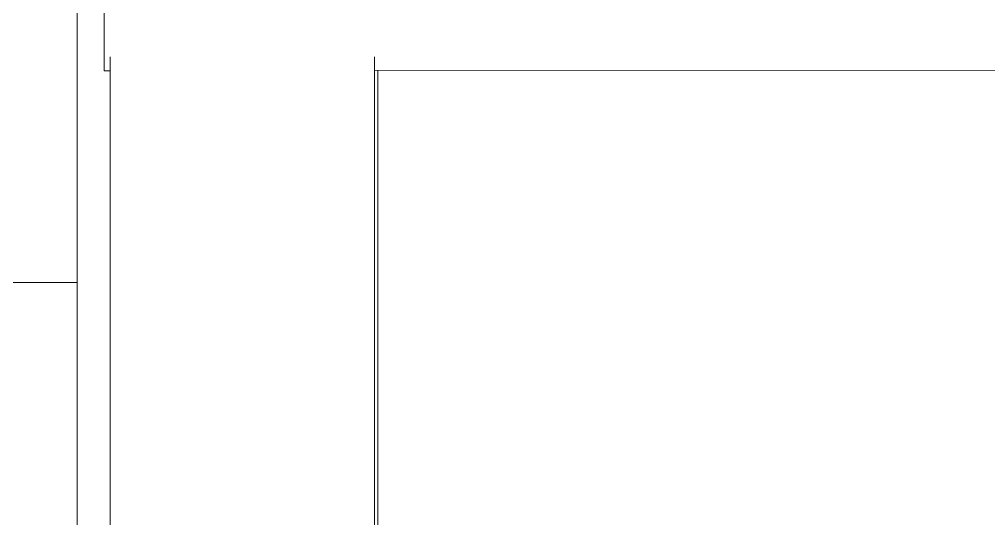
# Model space of a CAD drawing. Header units: metres. Extents: x -144 to 1000, y -717 to 29.
# Drawn here: x 218.641 to 220.47, y -653.964 to -653.022 of the extents above; entities that cross this region are included whole.
import ezdxf

# ---------------------------------------------------------------- set-up
doc = ezdxf.new("R2010")
doc.units = ezdxf.units.M
doc.layers.get('0').update_dxf_attribs({"color": 1})
for name, color, linetype, lineweight in [('A-FLOR', 2, 'Continuous', 9), ('A-WALL', 4, 'Continuous', 9), ('S-COLS', 7, 'Continuous', 9)]:
    doc.layers.add(name, color=color, linetype=linetype, lineweight=lineweight)

# ---------------------------------------------------------------- blocks, each defined once
blk = doc.blocks.new('ololo')
at = {"layer": 'A-FLOR'}
for p, q in [((218.8015, -653.119), (218.8015, -652.4686)), ((219.3116, -653.1185), (222.1116, -653.1158)), ((218.8015, -653.119), (218.8126, -653.119))]:
    blk.add_line(p, q, dxfattribs=at)
at = {"layer": 'A-WALL'}
for p, q in [((218.7502, -652.4686), (218.7502, -656.3574)), ((219.3176, -653.1185), (219.3176, -656.2999)), ((218.7502, -653.5186), (218.6015, -653.5186))]:
    blk.add_line(p, q, dxfattribs=at)
at = {"layer": 'S-COLS'}
for p, q in [((218.8126, -656.3511), (218.8126, -653.0926)), ((219.3116, -653.0926), (219.3116, -656.3005))]:
    blk.add_line(p, q, dxfattribs=at)

msp = doc.modelspace()

# ---------------------------------------------------------------- block references
at = {"color": 3}
msp.add_blockref('ololo', (0, 0), dxfattribs=at)

doc.saveas('drawing.dxf')
